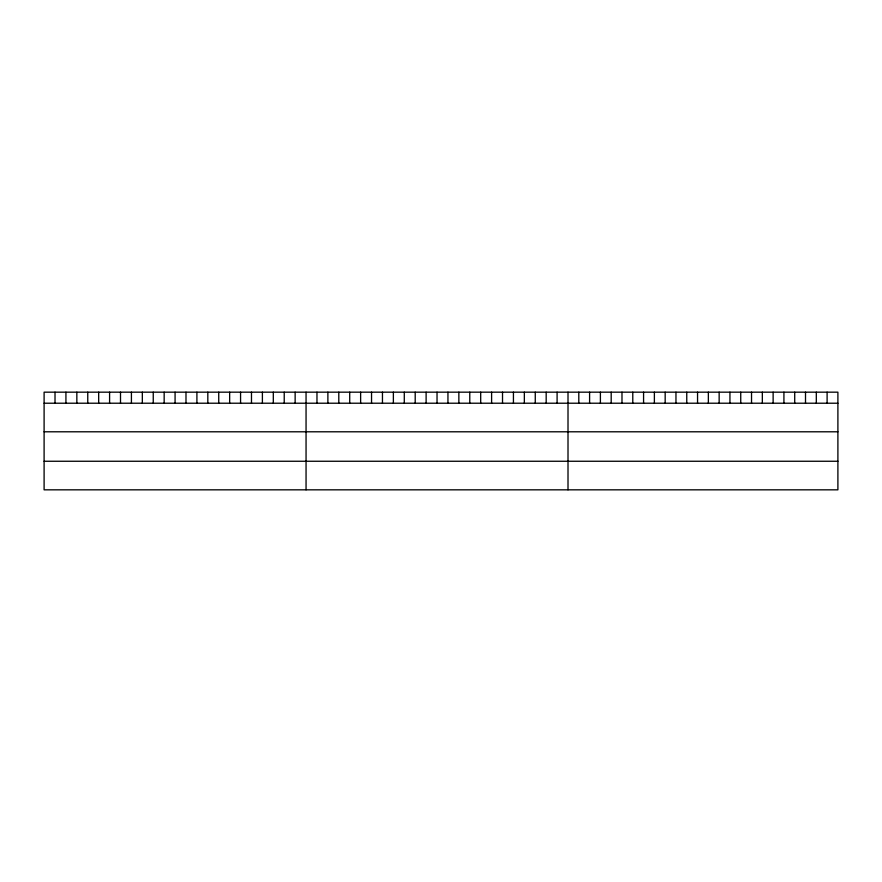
<?xml version="1.0" encoding="UTF-8"?>
<svg xmlns="http://www.w3.org/2000/svg" width="882" height="882" viewBox="0 0 882 882"><rect width="100%" height="100%" fill="white"/><g stroke="black" fill="none" stroke-linecap="round" stroke-linejoin="round"><path stroke-width="1.32" d="M837.9 403.217L837.9 489.83L44.1 489.83L44.1 392.17L837.9 392.17L837.9 403.217L44.1 403.217M44.1 431.794L837.9 431.794M44.1 461.253L837.9 461.253M827.107 392.17L827.107 403.217M816.313 392.17L816.313 403.217M805.509 392.17L805.509 403.217M794.715 392.17L794.715 403.217M783.922 392.17L783.922 403.217M773.128 392.17L773.128 403.217M762.335 392.17L762.335 403.217M751.53 392.17L751.53 403.217M740.737 392.17L740.737 403.217M729.943 392.17L729.943 403.217M719.15 392.17L719.15 403.217M708.356 392.17L708.356 403.217M697.552 392.17L697.552 403.217M686.758 392.17L686.758 403.217M675.965 392.17L675.965 403.217M665.171 392.17L665.171 403.217M654.378 392.17L654.378 403.217M643.573 392.17L643.573 403.217M632.78 392.17L632.78 403.217M621.986 392.17L621.986 403.217M611.193 392.17L611.193 403.217M600.399 392.17L600.399 403.217M589.595 392.17L589.595 403.217M578.801 392.17L578.801 403.217M568.008 392.17L568.008 489.83M557.093 392.17L557.093 403.217M546.178 392.17L546.178 403.217M535.264 392.17L535.264 403.217M524.349 392.17L524.349 403.217M513.434 392.17L513.434 403.217M502.52 392.17L502.52 403.217M491.605 392.17L491.605 403.217M480.69 392.17L480.69 403.217M469.775 392.17L469.775 403.217M458.861 392.17L458.861 403.217M447.946 392.17L447.946 403.217M437.031 392.17L437.031 403.217M426.116 392.17L426.116 403.217M415.202 392.17L415.202 403.217M404.287 392.17L404.287 403.217M393.372 392.17L393.372 403.217M382.457 392.17L382.457 403.217M371.543 392.17L371.543 403.217M360.628 392.17L360.628 403.217M349.713 392.17L349.713 403.217M338.798 392.17L338.798 403.217M327.883 392.17L327.883 403.217M316.969 392.17L316.969 403.217M306.054 392.17L306.054 489.83M295.139 392.17L295.139 403.217M284.225 392.17L284.225 403.217M273.31 392.17L273.31 403.217M262.395 392.17L262.395 403.217M251.48 392.17L251.48 403.217M240.565 392.17L240.565 403.217M229.651 392.17L229.651 403.217M218.736 392.17L218.736 403.217M207.821 392.17L207.821 403.217M196.906 392.17L196.906 403.217M185.992 392.17L185.992 403.217M175.077 392.17L175.077 403.217M164.162 392.17L164.162 403.217M153.248 392.17L153.248 403.217M142.333 392.17L142.333 403.217M131.418 392.17L131.418 403.217M120.503 392.17L120.503 403.217M109.589 392.17L109.589 403.217M98.674 392.17L98.674 403.217M87.759 392.17L87.759 403.217M76.844 392.17L76.844 403.217M65.93 392.17L65.93 403.217M55.015 392.17L55.015 403.217"/></g></svg>
